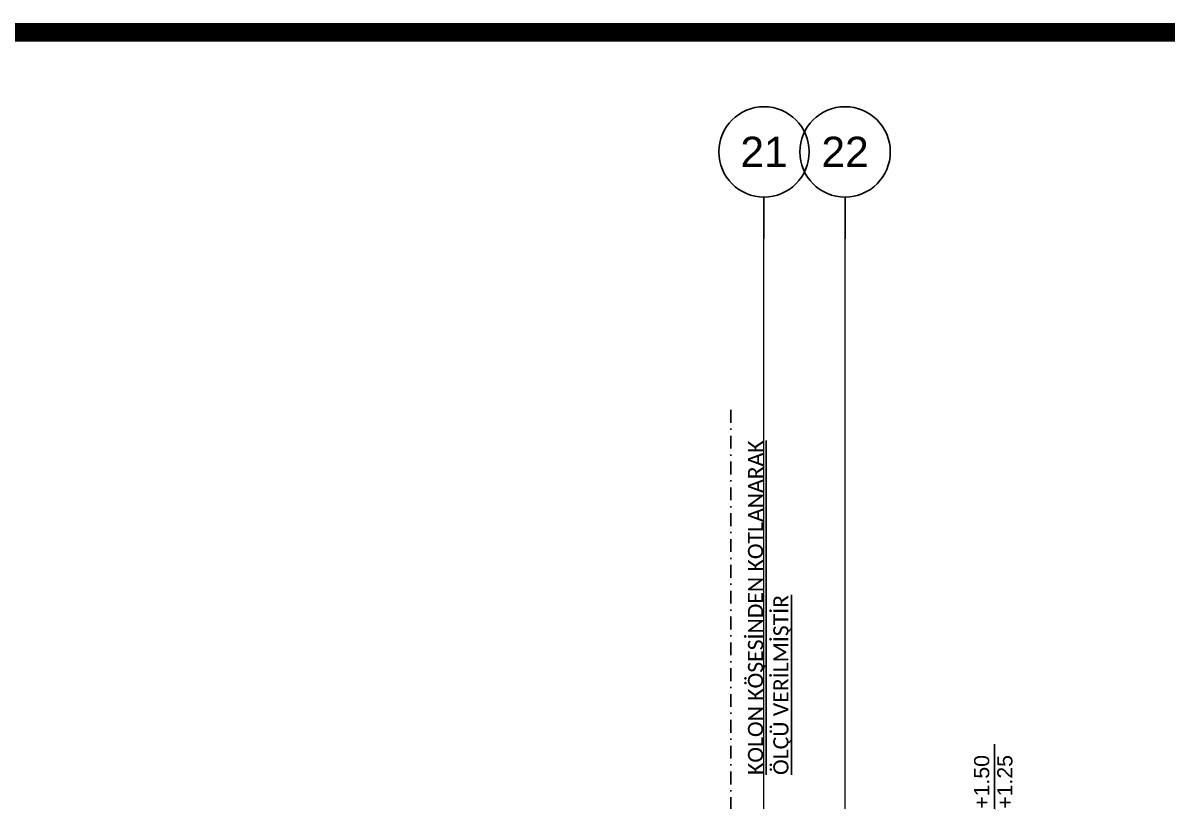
# Model space of a CAD drawing. Header units: millimetres. Extents: x -24 to 530668, y -246875 to -2983.
# Drawn here: x 260713 to 261842, y -117731 to -116963 of the extents above; entities that cross this region are included whole.
import ezdxf
from ezdxf.enums import TextEntityAlignment as Align

# ---------------------------------------------------------------- set-up
doc = ezdxf.new("R2010")
doc.units = ezdxf.units.MM
doc.linetypes.add('DASHDOT', pattern=[25.4, 12.7, -6.35, 0, -6.35])
doc.layers.get('0').update_dxf_attribs({"lineweight": 20})
doc.layers.add('a_grid_label', color=9, linetype='Continuous')
doc.layers.add('a_level_plan_1_1', color=7, linetype='Continuous')
for name, color, linetype, lineweight in [('kesik', 1, 'DASHDOT', 25), ('t_tarama', 253, 'Continuous', 5), ('t_yazı', 23, 'Continuous', 25), ('ölçü', 251, 'Continuous', 5)]:
    doc.layers.add(name, color=color, linetype=linetype, lineweight=lineweight)
doc.styles.add('txt_tur_1', font='arial.ttf', dxfattribs={"height": 1.5})
doc.styles.add('yazı', font='arial.ttf')

# ---------------------------------------------------------------- blocks, each defined once
blk = doc.blocks.new('a_level_plan')
at = {"layer": 'a_level_plan_1_1'}
h = blk.add_hatch(color=256, dxfattribs=at)
h.paths.add_polyline_path([(1.38, 0, 0.414214), (0, 1.38), (0, 0)])
h.paths.add_polyline_path([(-1.38, 0, 0.414214), (0, -1.38), (0, 0)])
for p, q in [((0, 2.24), (0, -2.24)), ((8.52, 0), (-2.24, 0))]:
    blk.add_line(p, q, dxfattribs=at)
blk.add_circle((0, 0), 1.38, dxfattribs=at)
at = {"layer": 'a_level_plan_1_1', "style": 'txt_tur_1'}
for p in [(2.13, 0.5), (2.13, -1.78)]:
    blk.add_attdef('±0.00', p, '', height=1.5, dxfattribs=at)
blk = doc.blocks.new('a_grid label')
at = {"layer": 'a_grid_label'}
blk.add_line((0, 4.14), (0, 0), dxfattribs=at)
blk.add_circle((0, 8.6), 4.46, dxfattribs=at)
at = {"layer": 'a_grid_label', "style": 'txt_tur_1'}
blk.add_attdef('A1', text='', height=3, dxfattribs=at).set_placement((0, 7.25), align=Align.CENTER)
blk = doc.blocks.new('NEW')
at = {"layer": 't_tarama'}
for p, q in [((272671, -116910.6, -17966.2), (272671, -113648.4, -17966.2)), ((272751, -116910.6, -17966.2), (272751, -113648.4, -17966.2))]:
    blk.add_line(p, q, dxfattribs=at)
ref = blk.add_blockref('a_grid label', (272671, -113648.4, -17966.2), dxfattribs=dict(at, xscale=-9.99999999999418, yscale=9.99999999999418, zscale=10))
ref.add_attrib('A1', '21', dxfattribs={"layer": 'a_grid_label', "height": 30, "style": 'txt_tur_1'}).set_placement((272671, -113577.4, -17966.2), align=Align.CENTER)
ref = blk.add_blockref('a_grid label', (272751, -113648.4, -17966.2), dxfattribs=dict(at, xscale=-9.99999999999418, yscale=9.99999999999418, zscale=10))
ref.add_attrib('A1', '22', dxfattribs={"layer": 'a_grid_label', "height": 30, "style": 'txt_tur_1'}).set_placement((272751, -113577.4, -17966.2), align=Align.CENTER)
ref = blk.add_blockref('a_level_plan', (272898.4, -114232.3, -17966.2), dxfattribs=dict(at, xscale=10, yscale=10, zscale=10, rotation=90))
ref.add_attrib('±0.00', '+1.50', (272893.3, -114211, -17966.2), dxfattribs={"layer": 'a_level_plan_1_1', "height": 15, "rotation": 90, "style": 'txt_tur_1'})
ref.add_attrib('±0.00', '+1.25', (272916.2, -114211, -17966.2), dxfattribs={"layer": 'a_level_plan_1_1', "height": 15, "rotation": 90, "style": 'txt_tur_1'})
at = {"layer": 't_tarama', "style": 'txt_tur_1'}
for tag, p in [('19S', (270127.4, -114276.1, -17966.2)), ('20T', (270114, -115101.1, -17966.2)), ('21U', (270114, -116087.1, -17966.2)), ('22V', (270114, -116926.1, -17966.2))]:
    blk.add_attdef(tag, text='', height=30, dxfattribs=at).set_placement(p, align=Align.CENTER)

msp = doc.modelspace()

# ---------------------------------------------------------------- linework, layer by layer
at = {"color": 252, "const_width": 18.492, "elevation": 0}
msp.add_lwpolyline([(257078.621, -120795.298), (257078.621, -116971.857), (263223.804, -116971.857), (263223.804, -120795.298)], close=True, dxfattribs=at)
at = {"layer": 'kesik', "color": 1, "elevation": 0.261}
msp.add_lwpolyline([(261411.58, -117344.845), (261411.58, -117822.958)], dxfattribs=at)

# ---------------------------------------------------------------- block references
at = {"layer": 'ölçü', "color": 2}
msp.add_blockref('NEW', (-11226.539, -3527.622, 0.261), dxfattribs=at)

# ---------------------------------------------------------------- texts
at = {"layer": 't_yazı', "color": 7, "insert": (261428.612, -117705.289, 0.261), "char_height": 15, "width": 336.68124, "attachment_point": 1, "rotation": 90, "style": 'yazı'}
msp.add_mtext('\\A1;{\\fCalibri|b0|i0|c162|p34;\\L\\C0;KOLON KÖŞESİNDEN KOTLANARAK ÖLÇÜ VERİLMİŞTİR}', dxfattribs=at)

doc.saveas('drawing.dxf')
